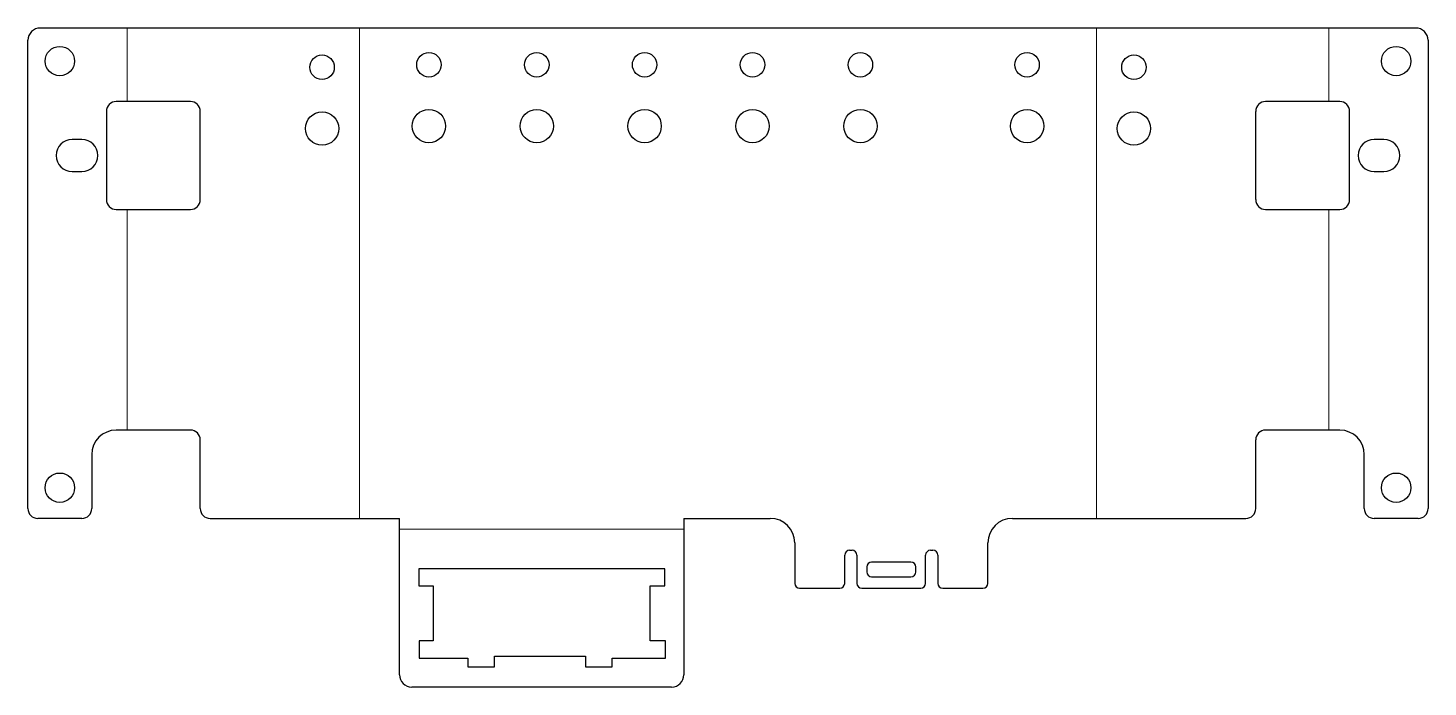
# Model space of a CAD drawing. Header units: millimetres. Extents: x -143 to 143, y -84 to 50.
import ezdxf

# ---------------------------------------------------------------- set-up
doc = ezdxf.new("R2010")
doc.units = ezdxf.units.MM

msp = doc.modelspace()

# ---------------------------------------------------------------- linework, layer by layer
at = {"color": 7, "linetype": 'Continuous', "lineweight": 25}
for p, q in [((140.28, 50), (-140.28, 50)), ((-142.78, -48), (-142.78, 47.5)), ((142.78, 47.5), (142.78, -48)), ((-109.64, 35), (-124.78, 35)), ((124.78, 35), (109.64, 35)), ((-126.78, 33), (-126.78, 15)), ((-107.64, 15), (-107.64, 33)), ((107.64, 15), (107.64, 33)), ((126.78, 15), (126.78, 33)), ((-131.78, 27.25), (-133.78, 27.25)), ((133.78, 27.25), (131.78, 27.25)), ((-133.78, 20.75), (-131.78, 20.75)), ((131.78, 20.75), (133.78, 20.75)), ((-124.78, 13), (-109.64, 13)), ((109.64, 13), (124.78, 13)), ((-109.64, -32), (-124.78, -32)), ((-107.64, -48), (-107.64, -34)), ((107.64, -48), (107.64, -34)), ((124.78, -32), (109.64, -32)), ((-129.78, -37), (-129.78, -48)), ((129.78, -48), (129.78, -37)), ((-131.78, -50), (-140.78, -50)), ((-105.64, -50), (-67, -50)), ((-67, -81.89), (-67, -50)), ((-9, -50), (-9, -81.89)), ((-9, -50), (8.6, -50)), ((58, -50), (105.64, -50)), ((140.78, -50), (131.78, -50)), ((13.6, -55), (13.6, -63.25)), ((24.8, -56.5), (25.3, -56.5)), ((41.3, -56.5), (41.8, -56.5)), ((53, -63.25), (53, -55)), ((23.8, -63.25), (23.8, -57.5)), ((26.3, -57.5), (26.3, -63.25)), ((28.3, -59.9), (28.3, -60.9)), ((37.3, -58.9), (29.3, -58.9)), ((38.3, -60.9), (38.3, -59.9)), ((40.3, -63.25), (40.3, -57.5)), ((42.8, -57.5), (42.8, -63.25)), ((-12.88, -60.29), (-63.08, -60.29)), ((-63.08, -60.29), (-63.08, -63.79)), ((-12.88, -63.79), (-12.88, -60.29)), ((29.3, -61.9), (37.3, -61.9)), ((-63.08, -63.79), (-60.12, -63.79)), ((-60.12, -63.79), (-60.12, -74.99)), ((-15.88, -74.99), (-15.88, -63.79)), ((-15.88, -63.79), (-12.88, -63.79)), ((14.6, -64.25), (22.8, -64.25)), ((27.3, -64.25), (39.3, -64.25)), ((43.8, -64.25), (52, -64.25)), ((-60.12, -74.99), (-63, -74.99)), ((-63, -74.99), (-63, -78.49)), ((-12.75, -74.99), (-15.88, -74.99)), ((-12.75, -78.49), (-12.75, -74.99)), ((-63, -78.49), (-53.05, -78.49)), ((-53.05, -78.49), (-53.05, -80.29)), ((-47.65, -80.29), (-47.65, -78.09)), ((-47.65, -78.09), (-29.05, -78.09)), ((-29.05, -78.09), (-29.05, -80.29)), ((-23.65, -80.29), (-23.65, -78.49)), ((-23.65, -78.49), (-12.75, -78.49)), ((-53.05, -80.29), (-47.65, -80.29)), ((-29.05, -80.29), (-23.65, -80.29)), ((-11.5, -84.39), (-64.5, -84.39))]:
    msp.add_line(p, q, dxfattribs=at)
at = {"color": 8, "linetype": 'Continuous', "lineweight": 0}
for p, q in [((-122.58, 50), (-122.58, 35)), ((-75.19, 50), (-75.19, -50)), ((75.19, -50), (75.19, 50)), ((122.58, 35), (122.58, 50)), ((-122.58, 13), (-122.58, -32)), ((122.58, -32), (122.58, 13)), ((-67, -52.19), (-9, -52.19))]:
    msp.add_line(p, q, dxfattribs=at)
at = {"color": 7, "linetype": 'Continuous', "lineweight": 25}
for centre, radius in [((-136.28, 43.25), 3), ((136.28, 43.25), 3), ((-82.8, 42), 2.5), ((-61, 42.5), 2.5), ((-39, 42.5), 2.5), ((-17, 42.5), 2.5), ((5, 42.5), 2.5), ((27, 42.5), 2.5), ((61, 42.5), 2.5), ((82.8, 42), 2.5), ((-82.8, 29.5), 3.4), ((-61, 30), 3.4), ((-39, 30), 3.4), ((-17, 30), 3.4), ((5, 30), 3.4), ((27, 30), 3.4), ((61, 30), 3.4), ((82.8, 29.5), 3.4), ((-136.28, -43.75), 3), ((136.28, -43.75), 3)]:
    msp.add_circle(centre, radius, dxfattribs=at)
for centre, radius, start, end in [((-140.28, 47.5), 2.5, 90, 180), ((140.28, 47.5), 2.5, 0, 90), ((-124.78, 33), 2, 90, 180), ((-109.64, 33), 2, 0, 90), ((109.64, 33), 2, 90, 180), ((124.78, 33), 2, 0, 90), ((-133.78, 24), 3.25, 90, 270), ((-131.78, 24), 3.25, 270, 90), ((131.78, 24), 3.25, 90, 270), ((133.78, 24), 3.25, 270, 90), ((-124.78, 15), 2, 180, 270), ((-109.64, 15), 2, 270, 0), ((109.64, 15), 2, 180, 270), ((124.78, 15), 2, 270, 0), ((-124.78, -37), 5, 90, 180), ((-109.64, -34), 2, 0, 90), ((109.64, -34), 2, 90, 180), ((124.78, -37), 5, 0, 90), ((-140.78, -48), 2, 180, 270), ((-131.78, -48), 2, 270, 0), ((-105.64, -48), 2, 180, 270), ((105.64, -48), 2, 270, 0), ((131.78, -48), 2, 180, 270), ((140.78, -48), 2, 270, 0), ((8.6, -55), 5, 0, 90), ((58, -55), 5, 90, 180), ((24.8, -57.5), 1, 90, 180), ((25.3, -57.5), 1, 0, 90), ((41.3, -57.5), 1, 90, 180), ((41.8, -57.5), 1, 0, 90), ((29.3, -59.9), 1, 90, 180), ((37.3, -59.9), 1, 0, 90), ((29.3, -60.9), 1, 180, 270), ((37.3, -60.9), 1, 270, 0), ((14.6, -63.25), 1, 180, 270), ((22.8, -63.25), 1, 270, 0), ((27.3, -63.25), 1, 180, 270), ((39.3, -63.25), 1, 270, 0), ((43.8, -63.25), 1, 180, 270), ((52, -63.25), 1, 270, 0), ((-64.5, -81.89), 2.5, 180, 270), ((-11.5, -81.89), 2.5, 270, 0)]:
    msp.add_arc(centre, radius, start, end, dxfattribs=at)

doc.saveas('drawing.dxf')
